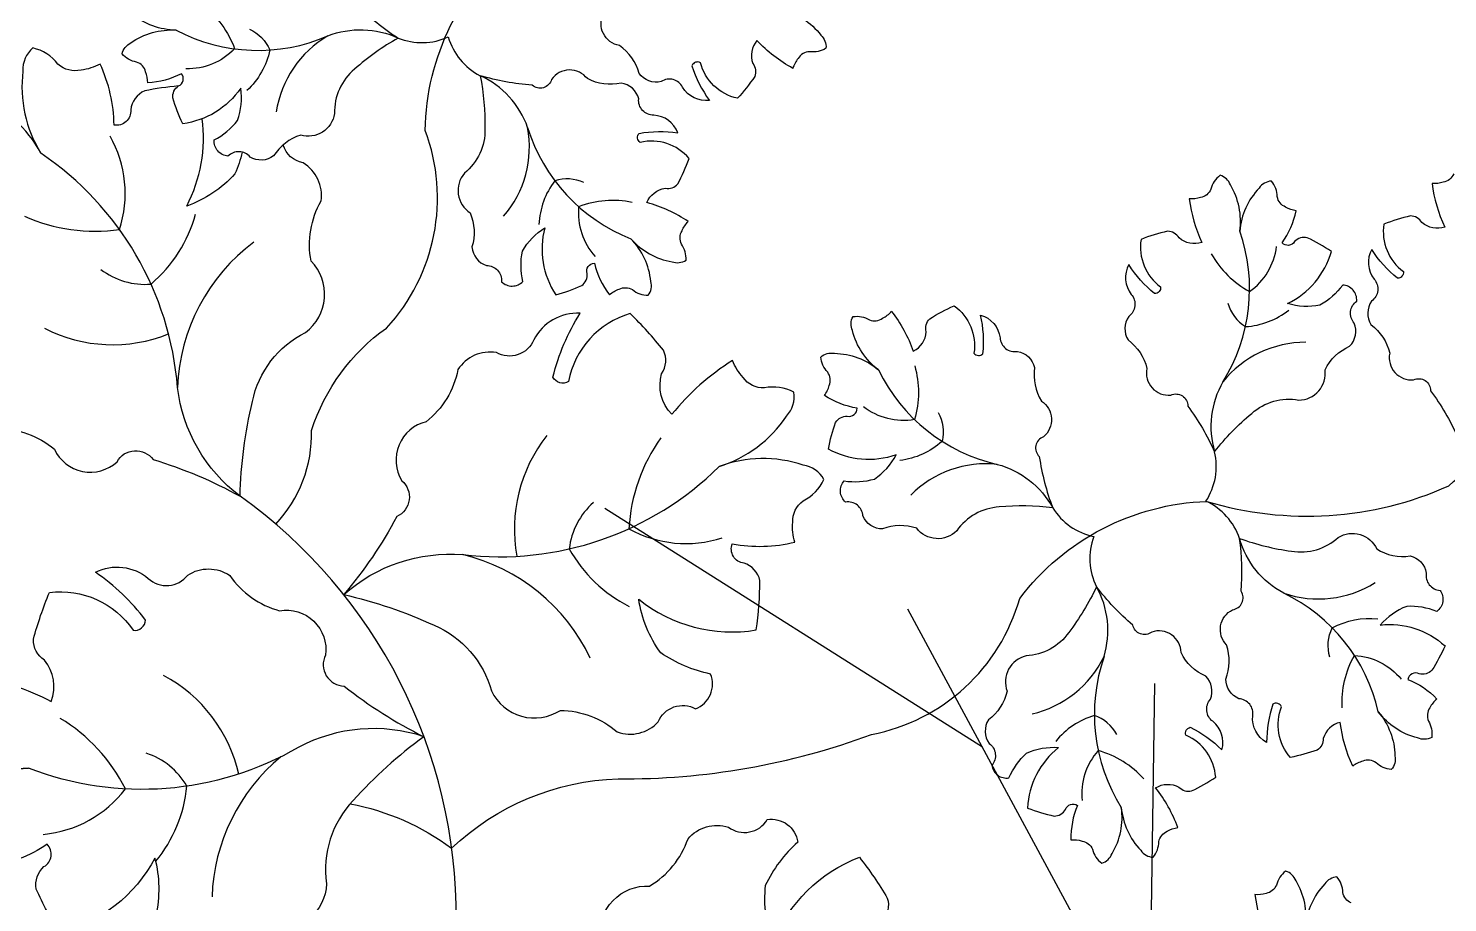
# Model space of a CAD drawing. Header units: millimetres. Extents: x 228.39 to 232.01, y 86.87 to 92.76.
# Drawn here: x 228.5726 to 228.8613, y 91.3351 to 91.5128 of the extents above; entities that cross this region are included whole.
import ezdxf

# ---------------------------------------------------------------- set-up
doc = ezdxf.new("R2010")
doc.units = ezdxf.units.MM
for name, color, linetype in [('62', 62, 'Continuous'), ('63', 63, 'Continuous'), ('CauleArvore', 253, 'Continuous')]:
    doc.layers.add(name, color=color, linetype=linetype)

msp = doc.modelspace()

# ---------------------------------------------------------------- linework, layer by layer
at = {"layer": '62'}
for points in [[(228.6229465092408, 91.41201559781, 0.1954096761169075), (228.6302429242014, 91.43109750532979, -0.1631901514612794), (228.6454693882919, 91.45189591911473, 0.2835782542006574), (228.6533482056093, 91.49205773407576, -0.2251438523393833), (228.6723184966221, 91.53047600516076, 0.1802530025354734), (228.7100967913329, 91.56217329634765, 0.2002582601934849), (228.7209966509478, 91.58241382901623, -0.4574430062941838), (228.7393300554173, 91.59634018431468)], [(228.6081164820833, 91.51750750663929, -0.1413864367129372), (228.6145726885939, 91.50866712009817, -0.210122964771746), (228.6046884390894, 91.50460586812038, -0.210122964771746)], [(228.6027045896939, 91.51246912919865, 0.2279428046577942), (228.6335341505375, 91.51130444593534, -0.2043996860364329), (228.64783158534, 91.51085937324716, 0.2049975904848279), (228.6580307560699, 91.51109009054456, 0.2049975904848279)], [(228.6175748331483, 91.51267955113981, -0.1876286218963192), (228.621740475583, 91.50842941168732, -0.1520058651265381), (228.6170959825769, 91.50019231826413)], [(228.6156958076302, 91.41769337479434, -0.2043996860364353), (228.6029682147376, 91.43984013131568, 0.2279428046577944), (228.5752008334586, 91.48742276943645, 0.2279428046577944)], [(228.685624889367, 91.48146287515043, 0.1876286218963192), (228.6796862015113, 91.4818479060753, 0.1520058651265381), (228.6764724053814, 91.47295450752462)], [(228.695453971286, 91.47744308562832, 0.1413864367129372), (228.6845419201148, 91.47657005874385, 0.210122964771746), (228.6879111410476, 91.46642902791851, 0.210122964771746)], [(228.5873777269088, 91.46382235206362, 0.1876286218963192), (228.5975764902417, 91.4608357593167, 0.152005865126538), (228.6066446636627, 91.47508047062124)], [(228.813208430835, 91.46700864204645, 0.1413864367129372), (228.8209887956592, 91.45930793039717, 0.210122964771746), (228.8264767079555, 91.4684771710703, 0.210122964771746)], [(228.816574031041, 91.45693678549334, 0.1876286218963192), (228.8201564391119, 91.45218466863106, 0.1520058651265381), (228.8289933347301, 91.45555071960804)], [(228.7528856526955, 91.4442388533391, -0.1413864367129372), (228.7528501157607, 91.43329199197021, -0.210122964771746), (228.7424810193104, 91.43587539954518, -0.210122964771746)], [(228.7455408674282, 91.44338565005403, 0.2279428046577942), (228.7696887420498, 91.42418412771408, -0.2043996860364329), (228.7809438073546, 91.41535586420329, 0.2049975904848279), (228.7892974405663, 91.40949983088596, 0.2049975904848279)], [(228.757645725805, 91.43474615808616, -0.1876286218963192), (228.7584840240033, 91.42885434016718, -0.1520058651265381), (228.7498625989118, 91.42496949104029)], [(228.6587166830644, 91.346142215302, -0.1841083703680773), (228.6925479915557, 91.36024044242785, 0.09065442908466861), (228.7441112055897, 91.36925132705836, 0.2835782542006574), (228.7742503233578, 91.39694032710248, -0.2251438523393833), (228.8122924206878, 91.41665413761723, 0.1802530025354734), (228.8615057220904, 91.41981147587909, -0.3316125768266109), (228.8797032051296, 91.42269996518444, 0.4605227219911265), (228.8989949289424, 91.429889853362, 0.4605227219911265)], [(228.7012385760661, 91.42954049649394, 0.1413864367129372), (228.6947603408133, 91.41109708308119, 0.210122964771746), (228.7137531705437, 91.40925166469911, 0.210122964771746)], [(228.6367698006445, 91.39769186443658, -0.2043996860364329), (228.6609833596834, 91.40582660499348, 0.2279428046577942), (228.7130893468461, 91.42371797205749, 0.2279428046577942)], [(228.6875584373619, 91.41640845119927, 0.1876286218963192), (228.6826287845734, 91.40699393936161, 0.1520058651265381), (228.6948173215667, 91.39530706059492)], [(228.8471691126085, 91.37386389658329, 0.2279428046577942), (228.8279395387831, 91.39798943905195, -0.2043996860364329), (228.8189496386993, 91.40911582337549, 0.2049975904848279), (228.8121211425742, 91.41669526627838, 0.2049975904848279)], [(228.8373087295421, 91.38499678765302, -0.1876286218963192), (228.8378123709849, 91.39092659435786, -0.1520058651265381), (228.8470851967114, 91.3927801656118)], [(228.8398199666233, 91.3746786847511, -0.1413864367129372), (228.8423082625422, 91.38533905154232, -0.210122964771746), (228.8518344773599, 91.38049721437645, -0.210122964771746)], [(228.5756701587393, 91.3489532926811, 0.2101229647717458), (228.5923713925925, 91.35818378226466, 0.1413864367129372), (228.5791064554743, 91.37254235021395)], [(228.7939777081766, 91.36928412276686, 0.1876286218963192), (228.7894212959164, 91.37311235598521, 0.1520058651265381), (228.781563721093, 91.3678512210087)], [(228.6530760345931, 91.36881286135944, 0.2043996860364367), (228.6276224480439, 91.36667151200903, -0.2279428046577933), (228.5726948575565, 91.36241772347748)], [(228.5985537144012, 91.34346987922385, 0.1487400713347152), (228.6048720095102, 91.35875473670295, 0.1876286218963192), (228.596611291421, 91.36544017209692, 0.1876286218963192)], [(228.7995152117938, 91.36022290801041, 0.1413864367129372), (228.7902067474438, 91.36598376976434, 0.210122964771746), (228.7869136900307, 91.35581775143031, 0.210122964771746)], [(228.638108374055, 91.35518423291145, -0.1106796973527163), (228.6587166830644, 91.346142215302, -0.1841083703680773)]]:
    msp.add_lwpolyline(points, format="xyb", dxfattribs=at)
for centre, radius, start, end in [((228.6444551243233, 91.49260588552376), 0.02165418735251583, 120.2872463401992, 171.41975540487), ((228.6704770531624, 91.51471770098195), 0.01296417636406003, 196.2493451491128, 242.5893200991914), ((228.6569800484385, 91.48661009502396), 0.01822652723244424, 19.39399772205832, 65.60245390743854), ((228.5686227213998, 91.47923909938193), 0.02370610377805731, 342.0327875484151, 29.49889450505963), ((228.652875825475, 91.48874304816462), 0.02165418735251583, 319.2954544648263, 10.42796352949611), ((228.708176049278, 91.50318650094793), 0.03559504258891227, 197.1971732400638, 248.5602440109438), ((228.5862315132908, 91.50683435446479), 0.03525592437372765, 245.8667065243235, 278.0567283438667), ((228.7853979800151, 91.45985647272906), 0.03559504258891227, 327.917719804394, 19.28079057527238), ((228.6416083031538, 91.43836615146344), 0.03866819170092113, 126.6829230409548, 177.8154321056262), ((228.5897873463765, 91.47905791729555), 0.03055347511947142, 242.949985042445, 291.8166944333465), ((228.8324208991343, 91.42736688734412), 0.02165418735251583, 90.01600102915677, 141.1485100938255), ((228.8313599923712, 91.43186895487746), 0.01822652723244424, 150.1145442863874, 196.3230004717689), ((228.7020250525114, 91.41105627780603), 0.03055347511947142, 141.6344804195968, 190.5011898104985), ((228.80125218129, 91.42376177527515), 0.01296417636406003, 326.9698917134426, 13.30986666352196), ((228.7674103364932, 91.40265013834804), 0.02165418735251583, 83.96028596669156, 135.092795031362), ((228.554668698096, 91.33229124022877), 0.1049658643867444, 359.5821735404677, 54.45095799120666), ((228.8014737637624, 91.40504932280017), 0.01296417636406003, 159.9223847756048, 206.262359725683), ((228.6519564020134, 91.3682268299324), 0.03866819170092113, 25.36741841810714, 76.49992748277828), ((228.7739491765147, 91.39039996288071), 0.01822652723244424, 343.0670373485498, 29.2754935339308), ((228.8349866677647, 91.41846483411564), 0.02165418735251583, 251.0077929045287, 302.140301969199), ((228.7719061559355, 91.39454968602178), 0.02165418735251583, 282.9684940913174, 334.101003155987), ((228.8250149511863, 91.37342661929421), 0.03559504258891227, 160.8702128665557, 212.2332836374346), ((228.5856718537341, 91.35436831993344), 0.03055347511947142, 12.87783339992797, 61.74454279083043), ((228.648625099227, 91.3349230055941), 0.03866819170092113, 129.6239489019829, 178.011604792319)]:
    msp.add_arc(centre, radius, start, end, dxfattribs=at)
at = {"layer": '63'}
for points in [[(228.6394800757872, 91.51762869036075, 0.05360560279891149), (228.64783158534, 91.51085937324716, 0.05303807838268959), (228.6389859727664, 91.5045496158848, 0.2299676780149515), (228.6348925045899, 91.49550669853842, -0.453009155801419), (228.6280192664819, 91.49111932045047, 0.1775881189196565), (228.6225197538765, 91.4868887559437, -0.3028472262875298), (228.6177286090139, 91.48665901380693, 0.4445358973400413), (228.6132324205694, 91.48684553834644, -0.4200628682774436), (228.61043841327, 91.49014044726069, 0.1027662192553072), (228.6151798406063, 91.49409555984712, 0.1249756271620583), (228.6158192238061, 91.5006470794635, -0.2129696122085104), (228.6040207200851, 91.4934409188597, -0.03433418913963267), (228.6019902701818, 91.49869609675042, -0.263361124047625), (228.603149400221, 91.50112635585783, 0.4961733732722903), (228.6037966717697, 91.50361214800022, -0.105188829234163), (228.5969063399903, 91.50174391450656, 0.1018354407082667), (228.5964886406152, 91.50397901431252, 0.2548810045278109), (228.5946484893692, 91.50597201723764, -0.1744881383592944), (228.5916946375599, 91.50762904610534, -0.2361518438993939), (228.5934712745007, 91.50987155647385, -0.172045804718615), (228.6027045896939, 91.51246912919865, -0.1720458047186181), (228.5936935754752, 91.51575593863443, -0.2361518438993874)], [(228.7257655013554, 91.51666274877007, -0.1720458047186181), (228.7338105259917, 91.51143981165401, -0.2361518438993874), (228.7348408785195, 91.50877079212603, -0.174488138359288), (228.7315281499476, 91.50806594136978, 0.2548810045278096), (228.7291790620853, 91.50670947408929, 0.1018354407082642), (228.728116316053, 91.50469932116447, -0.08115707204633878), (228.7207947485769, 91.51035747153117, 0.2683901017028241), (228.7199555977585, 91.50568347645228, -0.2633611240475965), (228.7203405456206, 91.5030186017985, -0.03433418913963283), (228.7168407738992, 91.49860371568771, -0.2816703646801006), (228.7093081048716, 91.50585120180044, 0.447648090788793), (228.7075816491991, 91.50522134740311, 0.08047336285184804), (228.7111432357911, 91.49818663404668, -0.299054732626132), (228.7056948135348, 91.50085807780255, 0.4445358973400594), (228.7013461467675, 91.502015488395, -0.3028472262875131), (228.6968394807732, 91.50365799019394, 0.1775881189196616), (228.6928447943038, 91.50933115465072, -0.5077713489282268), (228.6896009508394, 91.51584265088896, 0.5541101838924969)], [(228.6031415831156, 91.50112086351864, 0.02359304653415248), (228.5962950767404, 91.50013336690776, 0.2633611240475967), (228.5934419847453, 91.49626326805877, -0.4961733732722993), (228.5900708597194, 91.49315272964867, 0.1051888292341508), (228.5872177624861, 91.50557778727013, -0.1018354407082692), (228.5833457071934, 91.50435565139539, -0.2548810045278139), (228.5786584812627, 91.50557778727013, 0.1744881383592873), (228.5735636700129, 91.50883682009406, 0.2361518438993992), (228.5715257434177, 91.50415196017062, 0.1720458047186156), (228.5752008334586, 91.48742276943645, 0.1720458047186174), (228.562443731892, 91.4988520506496, 0.2361518438993921), (228.5573624140126, 91.49938239574257, 0.1744881383592826)], [(228.5573624140126, 91.49938239574257, 0.1744881383592826), (228.5576935368854, 91.4933434592251, -0.2548810045278165), (228.5564517730461, 91.48866139498057, -0.1018354407082663), (228.553482952557, 91.48589146119261, 0.08115707204633889), (228.5666525745503, 91.47591227954423, -0.268390101702822), (228.5589878710157, 91.47228453974576, 0.2633611240476109), (228.5542149055781, 91.47170436738764, 0.034334189139633), (228.5482385178435, 91.46361157322853, 0.2816703646800977), (228.5642461190007, 91.45401026386347, -0.4476480907887908), (228.5639662012743, 91.45074050741043, -0.0804733628518486), (228.5501786363708, 91.453596360246, 0.2990547326261485), (228.5573260306572, 91.44545193997696, -0.4445358973400563), (228.5613505093636, 91.43849651937337, 0.3028472262875256), (228.566284853295, 91.4314951537692, -0.1775881189196615), (228.5779277104492, 91.42725735809461, 0.5077713489282397), (228.5906651424675, 91.42470499962646, -0.5541101838924329), (228.5980078575444, 91.42515444464605, -0.0536056027989116), (228.6156958076302, 91.41769337479434, -0.05303807838268965), (228.6181942257805, 91.43693442586579, -0.229967678014949), (228.6289952262587, 91.45098900181151, 0.4530091558014059), (228.6301246320299, 91.46550615319306, -0.1775881189196614), (228.6321625586251, 91.47772752341436, 0.3028472262875249), (228.6284942959919, 91.48546772493698, -0.2706667237805238), (228.6244292013433, 91.48911235858407, 0.420062868277418)], [(228.6161226653735, 91.48766592479309, -0.04325406618879267), (228.6146364056209, 91.48322714058763, -0.1249756271620578), (228.6048543632021, 91.47670907493976, 0.1521879076464949), (228.6080001582662, 91.49445692701785, 0.03433418913963278)], [(228.8624970209748, 91.48324022147182, -0.2548810045278096), (228.8603735032717, 91.48155235600548, -0.1018354407082642), (228.8581136504148, 91.48130094205275, 0.08115707204633878), (228.8606921337121, 91.47241435441947, -0.2683901017028241), (228.8560360892954, 91.47334797879947, 0.2633611240475965), (228.8536981169842, 91.47468350388314, 0.03433418913963283), (228.8483072804571, 91.47304689060857, 0.2816703646801006), (228.8522869130909, 91.46338098756057, -0.447648090788793), (228.8510677356334, 91.46200586135616, -0.08047336285184804), (228.8458295619254, 91.46789938553651, 0.299054732626132), (228.846316499874, 91.46185084784074, -0.4445358973400594), (228.845798277533, 91.45738073066805, 0.3028472262875131), (228.8456733907707, 91.4525857068057, -0.1775881189196616), (228.849486051943, 91.4467886446422, 0.5077713489282268), (228.8543540108863, 91.44138262212944, -0.5541101838924969), (228.8578025659719, 91.43912902389303, -0.05360560279891149), (228.8632527095722, 91.42986256282464, -0.05303807838268959)], [(228.5615920572279, 91.38114575275601, -0.08115707204633917), (228.5772930864978, 91.3759978706978, 0.2683901017028146), (228.5759130514664, 91.38436469086027, -0.263361124047613), (228.5736732915551, 91.38861925012925, -0.034334189139631), (228.5769254081509, 91.39813945313674, -0.2816703646801013), (228.5939311320093, 91.39044310384747, 0.4476480907887236), (228.5964601911086, 91.39253440039941, 0.08047336285184782), (228.5862642177233, 91.40224496001841, -0.2990547326261498), (228.5970288510753, 91.40100419597933, 0.4445358973400735), (228.6050383241245, 91.40165430835869, -0.302847226287535), (228.6136034692759, 91.40158248293913, 0.1775881189196651), (228.6237149040672, 91.39442190186249, -0.5077713489282355), (228.6330636081784, 91.38540201053212, 0.5541101838924959), (228.6368735559639, 91.37910901733342, 0.05360560279891149), (228.6530760345931, 91.36881286135944, 0.05303807838268965), (228.6386781751504, 91.35580664042267, 0.2299676780149539), (228.6332704654614, 91.33892619634484, -0.4530091558014004), (228.6219773456064, 91.32973442363388, 0.1775881189196833)], [(228.556848278647, 91.35591710456113, -0.1720458047186142), (228.5726948575565, 91.36241772347748, -0.1720458047186181), (228.556036365773, 91.36640103377528, -0.2361518438993757)], [(228.688832499654, 91.32798543003791, -0.453009155801419), (228.6989696939161, 91.33843820642142, 0.1775881189196565), (228.7067844137779, 91.34805304850926, -0.3028472262875298), (228.7150150677223, 91.35042437851696, 0.4445358973400413), (228.7229045406677, 91.35195098300903, -0.4200628682774436), (228.7291157272226, 91.34737572728208, 0.1027662192553072), (228.7225048952658, 91.33855155968025, 0.1249756271620583), (228.7240906129596, 91.3269042839014, -0.2129696122085104), (228.7416258159419, 91.34428238193485, -0.03433418913963267), (228.7473171079947, 91.33598661660393, -0.263361124047625), (228.7463033126486, 91.3312866146859, 0.4961733732722903)], [(228.5985912640276, 91.33238201497765, 0.1249756271620594), (228.5983824588968, 91.34413488416311, -0.2129696122085123), (228.578930194925, 91.32893320460923, -0.03433418913963757), (228.5742510889267, 91.33783918544873, -0.2633611240476315), (228.575809095221, 91.3423878572791, 0.4961733732723008), (228.5764477272126, 91.3469301124811, -0.1051888292341653), (228.5646078788229, 91.34220356925931, 0.1018354407082685)], [(228.8416584267312, 91.33500913777928, -0.2548810045278109), (228.8399616788963, 91.33712556496981, 0.1744881383592944), (228.8387630091972, 91.34029324174183, 0.2361518438993939), (228.8362809302328, 91.33887036592616, 0.172045804718615), (228.832337312454, 91.33012683275405, 0.1720458047186181), (228.8304290571495, 91.33952683569073, 0.2361518438993874), (228.8283239458205, 91.34146430772017, 0.174488138359288), (228.8264531964034, 91.33864096186852, -0.2548810045278096), (228.8243296787003, 91.33695309640218, -0.1018354407082642), (228.8220698258434, 91.33670168244946, 0.08115707204633878), (228.8246483091408, 91.32781509481619, -0.2683901017028241)]]:
    msp.add_lwpolyline(points, format="xyb", dxfattribs=at)
for points in [[(228.6968193311101, 91.49147468401256, -0.08047336285184804), (228.7047032642902, 91.49159993843729, 0.299054732626132), (228.6998014110768, 91.49517677389576, -0.4445358973400594), (228.6967515801269, 91.49848570621745, 0.3028472262875131), (228.6931989018305, 91.50170848878322, -0.1775881189196616), (228.6863180392003, 91.50260070199033, 0.5077713489282268), (228.6790451008416, 91.50243800192284, -0.5541101838924969), (228.675087363059, 91.50129452090682, -0.05360560279891149), (228.6645087966741, 91.50320901803, -0.05303807838268959), (228.66549623527, 91.49238853445515, -0.2299676780149515), (228.6613122225745, 91.48338715269404, 0.453009155801419), (228.662470170928, 91.4753156197426, -0.1775881189196565), (228.6628508972454, 91.46838760686633, 0.3028472262875298), (228.6658020236736, 91.46460624423518, -0.4445358973400413), (228.6688762641278, 91.46131997772704, 0.4200628682774436), (228.6731962071957, 91.46135149648464, -0.1027662192553072), (228.6731011977555, 91.46752523295159, -0.1249756271620583), (228.6776499260094, 91.47228341447735, 0.2129696122085104), (228.6798840955504, 91.4586400304703, 0.03433418913963267), (228.6851917782356, 91.46052897885126, 0.263361124047625), (228.686277720246, 91.4629928115824, -0.4961733732722903), (228.6877396392497, 91.46510489961543, 0.105188829234163), (228.6908181516635, 91.45866364742848, -0.1018354407082667), (228.6927847357496, 91.45980500230009, -0.2548810045278109), (228.6954956846319, 91.45971027413435, 0.1744881383592944), (228.6986784446869, 91.45855224839542, 0.2361518438993939), (228.6992192809097, 91.4613616589657, 0.172045804718615), (228.6951652521061, 91.47005454939273, 0.1720458047186181), (228.7035344074399, 91.46536853482644, 0.2361518438993874), (228.7063761303143, 91.46570005055337, 0.174488138359288), (228.7054567364794, 91.46895975915322, -0.2548810045278096), (228.7055628222355, 91.47167028734532, -0.1018354407082642), (228.7068465362241, 91.47354704580235, 0.08115707204633878), (228.6984292617837, 91.47739015741585, -0.2683901017028241), (228.7021743208936, 91.48030990678117, 0.2633611240475965), (228.7047117394852, 91.48121060021843, 0.03433418913963283), (228.706988170842, 91.4863639953858, 0.2816703646801006), (228.6970661847858, 91.48965357747703, -0.447648090788793)], [(228.8016831561173, 91.45888965175544, -0.08047336285184804), (228.7964449824093, 91.46478317593579, 0.299054732626132), (228.7969319203579, 91.45873463824003, -0.4445358973400594), (228.7964136980169, 91.45426452106733, 0.3028472262875131), (228.7962888112545, 91.44946949720499, -0.1775881189196616), (228.8001014724269, 91.44367243504149, 0.5077713489282268), (228.8049694313702, 91.43826641252872, -0.5541101838924969), (228.8084179864557, 91.43601281429231, -0.05360560279891149), (228.813868130056, 91.42674635322392, -0.05303807838268959), (228.8214248037888, 91.43455369476065, -0.2299676780149515), (228.8309764803366, 91.43725486320623, 0.453009155801419), (228.8363384876878, 91.44339810060532, -0.1775881189196565), (228.8413408571896, 91.4482062826224, 0.3028472262875298), (228.8422815265625, 91.45290979106555, -0.4445358973400413), (228.8427666464394, 91.45738362171024, 0.4200628682774436), (228.8399245560941, 91.46063714656981, -0.1027662192553072), (228.8353074598303, 91.45653757697687, -0.1249756271620583), (228.8287337770408, 91.4568809641394, 0.2129696122085104), (228.8376165981008, 91.46747477982204, 0.03433418913963267), (228.8327223890997, 91.4702651811779, 0.263361124047625), (228.8301466129427, 91.46948088597466, -0.4961733732722903), (228.8275921480489, 91.46921101167138, 0.105188829234163), (228.8304656460657, 91.47574629877793, -0.1018354407082667), (228.8283176717864, 91.47649218778186, -0.2548810045278109), (228.8266209239516, 91.47860861497239, 0.1744881383592944), (228.8254222542524, 91.48177629174441, 0.2361518438993939), (228.822940175288, 91.48035341592872, 0.172045804718615), (228.8189965575092, 91.47160988275661, 0.1720458047186181), (228.8170883022047, 91.48100988569331, 0.2361518438993874), (228.8149831908757, 91.48294735772275, 0.174488138359288), (228.8131124414586, 91.4801240118711, -0.2548810045278096), (228.8109889237555, 91.47843614640476, -0.1018354407082642), (228.8087290708986, 91.47818473245204, 0.08115707204633878), (228.811307554196, 91.46929814481877, -0.2683901017028241), (228.8066515097792, 91.47023176919875, 0.2633611240475965), (228.8043135374681, 91.47156729428244, 0.03433418913963283), (228.7989227009409, 91.46993068100785, 0.2816703646801006), (228.8029023335748, 91.46026477795985, -0.447648090788793)], [(228.7667716470735, 91.44667383194293, 0.08047336285184804), (228.7662932987428, 91.45454423688383, -0.299054732626132), (228.7702347116566, 91.44993043356492, 0.4445358973400594), (228.7737673001584, 91.44714272475491, -0.3028472262875131), (228.7772524665916, 91.44384705100344, 0.1775881189196616), (228.7786685503247, 91.43705462715009, -0.5077713489282268), (228.7790628127945, 91.42979056074158, 0.5541101838924969), (228.7782255084424, 91.42575693227441, 0.05360560279891149), (228.7809438073546, 91.41535586420329, 0.05303807838268959), (228.7700794909883, 91.4155124837007, 0.2299676780149515), (228.761424634923, 91.41065199994551, -0.453009155801419), (228.7532881640589, 91.41118896405402, 0.1775881189196565), (228.7463513297923, 91.41103848049926, -0.3028472262875298), (228.7423552482586, 91.41369162635277, 0.4445358973400413), (228.7388433914426, 91.41650540737415, -0.4200628682774436), (228.7385442793194, 91.42081509802199, 0.1027662192553072), (228.7447071868671, 91.42119274774797, 0.1249756271620583), (228.749103375741, 91.42609221134569, -0.2129696122085104), (228.7353290413212, 91.42727591400805, -0.03433418913963267), (228.7368063372533, 91.4327125690644, -0.263361124047625), (228.7391798568132, 91.43398384664073, 0.4961733732722903), (228.7411738951178, 91.43560308543495, -0.105188829234163), (228.7345159747063, 91.43817972359581, 0.1018354407082667), (228.7355035113679, 91.44022787282194, 0.2548810045278109), (228.7352016338782, 91.44292362638059, -0.1744881383592944), (228.7338034754915, 91.44600845025002, -0.2361518438993939), (228.7365632683388, 91.44676266176687, -0.172045804718615), (228.7455408674282, 91.44338565005403, -0.1720458047186181), (228.7402282279562, 91.45137172264062, -0.2361518438993874), (228.7403413386977, 91.45423048068083, -0.174488138359288), (228.7436618383502, 91.45356319720446, 0.2548810045278096), (228.746356303431, 91.45387636680043, 0.1018354407082642), (228.7481293373123, 91.45529991685798, -0.08115707204633878), (228.7526052266424, 91.44720137189093, 0.2683901017028241), (228.7552298651634, 91.45115885552676, -0.2633611240475965), (228.755933768755, 91.4537577517368, -0.03433418913963283), (228.7608978764532, 91.45642181934721, -0.2816703646801006), (228.7649369912783, 91.4467806208188, 0.447648090788793)], [(228.6793244933748, 91.44193170252983, -0.08047336285184804), (228.6848301117589, 91.45489090804543, 0.299054732626132), (228.6754416050631, 91.44948047658146, -0.4445358973400594), (228.6678317377236, 91.4468989608045, 0.3028472262875131), (228.6599982924622, 91.44343428106563, -0.1775881189196616), (228.6535584103193, 91.43284924668315, 0.5077713489282268), (228.6485564350036, 91.42086021206347, -0.5541101838924969), (228.6475564184059, 91.4135720413512, -0.05360560279891149), (228.6367698006445, 91.39769186443658, -0.05303807838268959), (228.6551466180683, 91.39146669608849, -0.2299676780149515), (228.6668087150375, 91.37811798039657, 0.453009155801419), (228.6808220738008, 91.37416209644951, -0.1775881189196565), (228.6924060154884, 91.36976581053162, 0.3028472262875298), (228.7007155151708, 91.37184405146677, -0.4445358973400413), (228.7083060653857, 91.3744818255411, 0.4200628682774436), (228.7113834065814, 91.38155584664317, -0.1027662192553072), (228.7012375616287, 91.38587219500957, -0.1249756271620583), (228.6967655459554, 91.39674300958308, 0.2129696122085104), (228.7206529851426, 91.39050827751419, 0.03433418913963267), (228.7214139375449, 91.4005398017801, 0.263361124047625), (228.7181788766862, 91.40409679211939, -0.4961733732722903), (228.7157902556624, 91.40801271126381, 0.105188829234163), (228.7285336005047, 91.4083724096786, -0.1018354407082667), (228.7280949627672, 91.41240899551583, -0.2548810045278109), (228.7302130298952, 91.41676531215539, 0.1744881383592944), (228.7344083728772, 91.4211216287052, 0.2361518438993939), (228.7302144437728, 91.42403916464802, 0.172045804718615), (228.7130893468461, 91.42371797205749, 0.1720458047186181), (228.7267995511082, 91.43398453957163, 0.2361518438993874), (228.728316600133, 91.43886302494785, 0.174488138359288), (228.7223300807746, 91.43972324735478, -0.2548810045278096), (228.7179826767186, 91.44185954812878, -0.1018354407082642), (228.7158491027317, 91.44531415235043, 0.08115707204633878), (228.7034798691657, 91.43435855693951, -0.2683901017028241), (228.7014265497928, 91.44258607514803, 0.2633611240475965), (228.7017941657564, 91.44738009825362, 0.03433418913963283), (228.6950313185709, 91.45482821382753, 0.2816703646801006), (228.682475767912, 91.44101566214495, -0.447648090788793)], [(228.8257415004413, 91.3754181106274, 0.08047336285184804), (228.8244435810251, 91.36764073984747, -0.299054732626132), (228.8216366045086, 91.37302059111484, 0.4445358973400594), (228.8188187439376, 91.37652917540692, -0.3028472262875131), (228.8161609556641, 91.38052217077848, 0.1775881189196616), (228.8163033771879, 91.38745917525102, -0.5077713489282268), (228.8175473364217, 91.39462678776196, 0.5541101838924969), (228.819267446501, 91.39837010961617, 0.05360560279891149), (228.8189496386993, 91.40911582337549, 0.05303807838268959), (228.8295024209245, 91.40652802757936, 0.2299676780149515), (228.8390265087617, 91.4093249163353, -0.453009155801419), (228.8468356004966, 91.40697788100286, 0.1775881189196565), (228.8536296655231, 91.40556969232297, -0.3028472262875298), (228.8569293874795, 91.40208835844717, 0.4445358973400413), (228.8597211999509, 91.3985590121824, -0.4200628682774436), (228.8590467142222, 91.39429193232093, 0.1027662192553072), (228.8529559665913, 91.39530526447403, 0.1249756271620583), (228.8475734524141, 91.3915158369061, -0.2129696122085104), (228.860731997337, 91.38727483039676, -0.03433418913963267), (228.8580737007693, 91.3823076298944, -0.263361124047625), (228.8554756243851, 91.38160070636326, 0.4961733732722903), (228.8531693807318, 91.3804696169572, -0.105188829234163), (228.8590803630687, 91.37646621137814, 0.1018354407082667), (228.8576588745773, 91.3746915242566, 0.2548810045278109), (228.8573488366771, 91.37199669703242, -0.1744881383592944), (228.858019978759, 91.3686769751336, -0.2361518438993939), (228.8551613541058, 91.36856054204436, -0.172045804718615), (228.8471691126085, 91.37386389658329, -0.1720458047186181), (228.8505565557294, 91.36489022829103, -0.2361518438993874), (228.8498055521295, 91.36212956076935, -0.174488138359288), (228.8467191054157, 91.36352413305592, 0.2548810045278096), (228.8440230028382, 91.36382287736006, 0.1018354407082642), (228.8419760027019, 91.3628329610239, -0.08115707204633878), (228.8394292295655, 91.3717286882269, 0.2683901017028241), (228.8359843291403, 91.36846019237188, -0.2633611240475965), (228.8347158109067, 91.3660851969471, -0.03433418913963283), (228.8292808764226, 91.36460158357866, -0.2816703646801006), (228.8275055397233, 91.37490281346825, 0.447648090788793)], [(228.8089274248305, 91.37071863125458, -0.08047336285184804), (228.8153533123854, 91.36614916080484, 0.299054732626132), (228.813523026122, 91.37193465724135, -0.4445358973400594), (228.8130261171304, 91.3764071938132, 0.3028472262875131), (228.8120730549083, 91.38110820678324, -0.1775881189196616), (228.8070580307955, 91.38590318833597, 0.5077713489282268), (228.801102208476, 91.39008054206542, -0.5541101838924969), (228.7972362691287, 91.39150383056464, -0.05360560279891149), (228.7898477845423, 91.39931290615097, -0.05303807838268959), (228.7842333424833, 91.39001043657885, -0.2299676780149515), (228.775530144623, 91.3852370538318, 0.453009155801419), (228.7716815309798, 91.37804826661828, -0.1775881189196565), (228.7678841612303, 91.37224117630316, 0.3028472262875298), (228.7680216848644, 91.36744649823328, -0.4445358973400413), (228.7685516864182, 91.36297776236222, 0.4200628682774436), (228.7720507183922, 91.36044405425206, -0.1027662192553072), (228.7756314482685, 91.36547420557285, -0.1249756271620583), (228.7821148397617, 91.36661300094738, 0.2129696122085104), (228.775832561424, 91.35429770884411, 0.03433418913963267), (228.7812276925302, 91.35267530882567, 0.263361124047625), (228.7835621369397, 91.35401699100697, -0.4961733732722903), (228.7859911162072, 91.35485256431375, 0.105188829234163), (228.7846555701128, 91.34783948474433, -0.1018354407082667), (228.7869160777239, 91.34759402751642, -0.2548810045278109), (228.7890440364287, 91.34591176445176, 0.1744881383592944), (228.7909222202886, 91.34309335877337, 0.2361518438993939), (228.793022218091, 91.34503637210379, 0.172045804718615), (228.7949056930211, 91.35444137160962, 0.1720458047186181), (228.7988723407222, 91.34570826222453, 0.2361518438993874), (228.8013581610617, 91.34429193287994, 0.174488138359288), (228.8025484781725, 91.3474627577498, -0.2548810045278096), (228.8042396422619, 91.34958364937611, -0.1018354407082642), (228.8063856432877, 91.35033519678481, 0.08115707204633878), (228.8018808991934, 91.35841772711407, -0.2683901017028241), (228.8066277418134, 91.35855147775716, 0.2633611240475965), (228.8092055760382, 91.3577739737466, 0.03433418913963283), (228.8140924139275, 91.36057726411988, 0.2816703646801006), (228.8080474928381, 91.3691052232343, -0.447648090788793)]]:
    msp.add_lwpolyline(points, format="xyb", close=True, dxfattribs=at)
at = {"layer": 'CauleArvore'}
for p, q in [((228.766655614243, 91.36666330163581), (228.6898746821157, 91.41522933092438)), ((228.8439047917175, 91.22379252964038), (228.7514867259565, 91.39471784992566)), ((228.8005912254134, 91.30390430852185), (228.8016911487766, 91.37965613569077))]:
    msp.add_line(p, q, dxfattribs=at)

doc.saveas('drawing.dxf')
